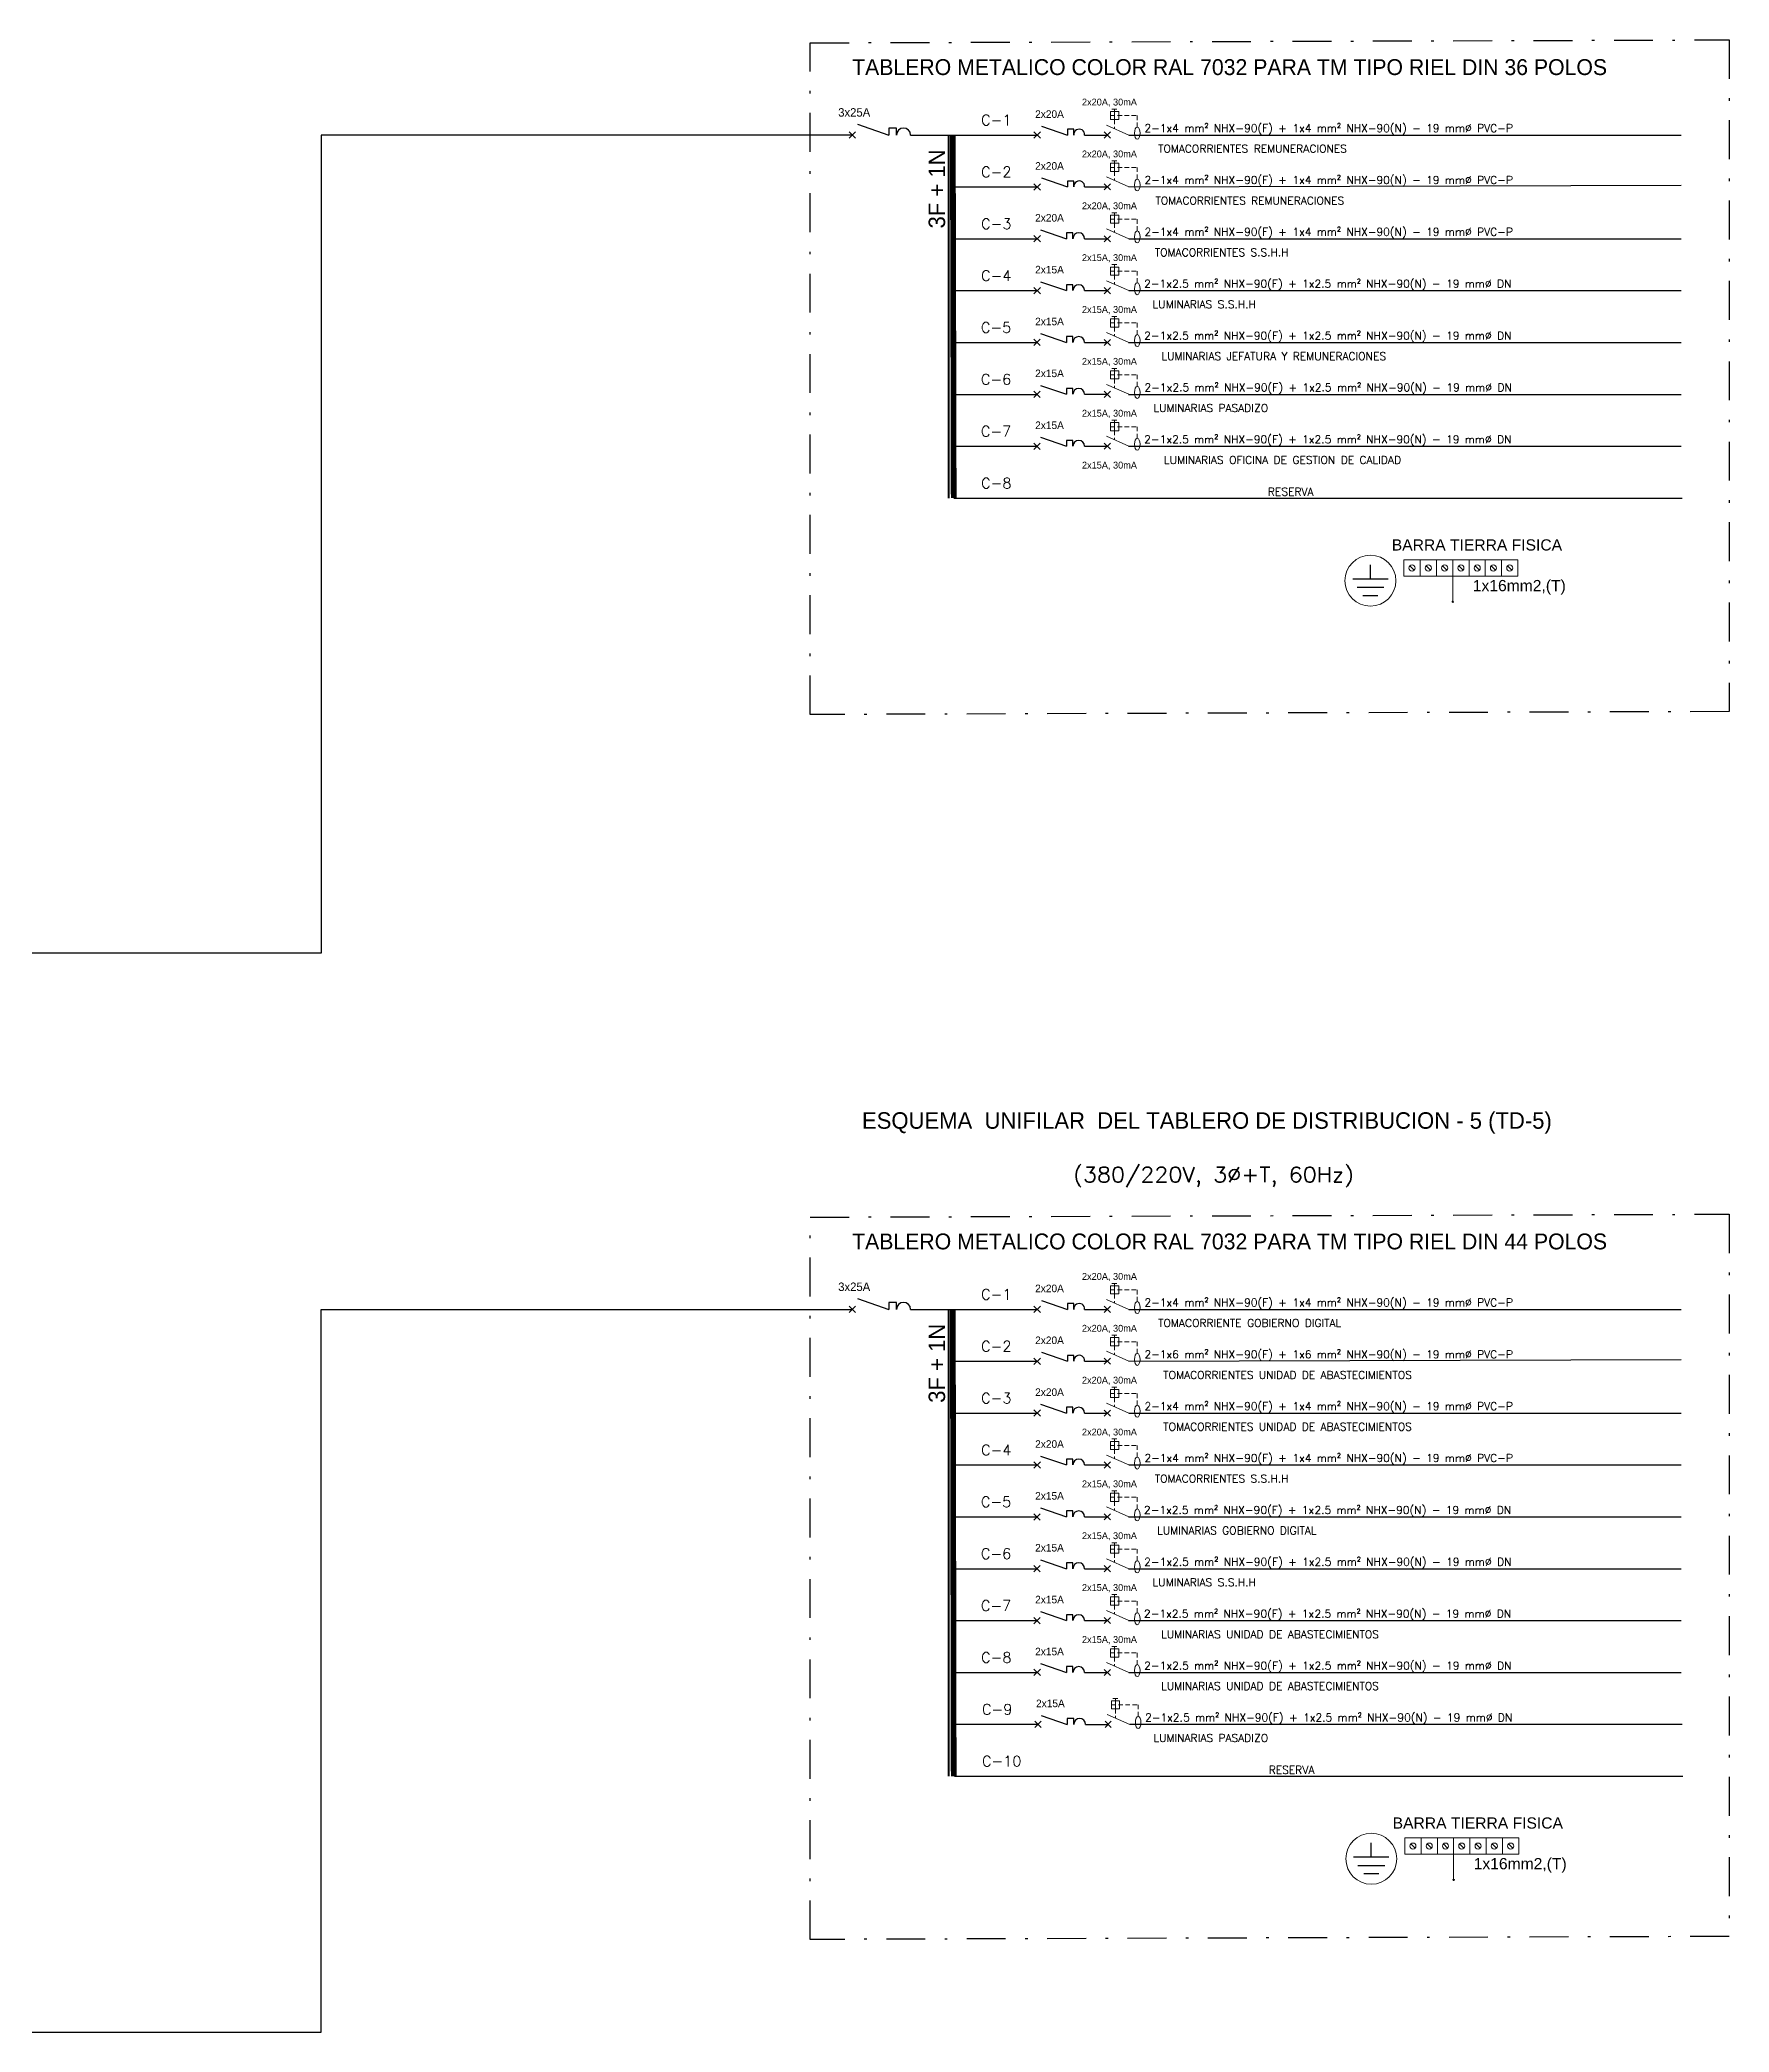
# Model space of a CAD drawing. Header units: inches. Extents: x 1395 to 2352, y -17763 to -17171.
# Drawn here: x 2073.9 to 2139, y -17384.9 to -17308 of the extents above; entities that cross this region are included whole.
import ezdxf

# ---------------------------------------------------------------- set-up
doc = ezdxf.new("R2010")
doc.units = ezdxf.units.IN
for name, pattern in [('CONTINUA', [0]), ('DASHDOT', [1, 0.5, -0.25, 0, -0.25]), ('HIDDEN', [0.375, 0.25, -0.125]), ('HIDDEN2', [0.1875, 0.125, -0.0625])]:
    doc.linetypes.add(name, pattern=pattern)
for name, color, linetype, lineweight in [('0-TEXTO Indicativo', 7, 'Continuous', 0), ('Barras', 13, 'Continuous', 0), ('Cables alumbrado', 2, 'Continuous', 5)]:
    doc.layers.add(name, color=color, linetype=linetype, lineweight=lineweight)
for name, color, linetype in [('0.4', 4, 'Continuous'), ('PROYECCIONES 0.2', 2, 'HIDDEN'), ('tablero', 1, 'Continuous'), ('TEXTO 0.3', 3, 'Continuous'), ('TEXTO 0.4', 4, 'Continuous')]:
    doc.layers.add(name, color=color, linetype=linetype)
doc.styles.add('CANGREJO80', font='romans.shx', dxfattribs={"width": 1.08, "height": 0.08})
doc.styles.add('kronen', font='GOTHIC.TTF')
doc.styles.add('RAUL-LTBT', font='swissl.ttf', dxfattribs={"height": 0.05})
doc.styles.add('Romans', font='romans.shx')

# ---------------------------------------------------------------- blocks, each defined once
blk = doc.blocks.new('vbnm')
at = {"layer": 'Cables alumbrado'}
for p, q in [((2289.233, 869.864), (2288.918, 870.003)), ((2288.975, 870.194), (2289.09, 870.194)), ((2288.975, 870.08), (2288.975, 870.194)), ((2289.09, 870.08), (2288.975, 870.08)), ((2288.996, 870.228), (2289.065, 870.228)), ((2289.031, 870.23), (2289.033, 870.08)), ((2289.09, 870.194), (2289.09, 870.08)), ((2288.888, 869.907), (2288.974, 869.821)), ((2288.888, 869.821), (2288.974, 869.907))]:
    blk.add_line(p, q, dxfattribs=at)
at = {"layer": 'Cables alumbrado', "linetype": 'HIDDEN2', "ltscale": 0.5}
for p, q in [((2288.975, 870.137), (2289.35, 870.137)), ((2289.033, 870.08), (2289.033, 869.952)), ((2289.35, 870.137), (2289.35, 869.974))]:
    blk.add_line(p, q, dxfattribs=at)
at = {"layer": 'Cables alumbrado'}
blk.add_ellipse((2289.35, 869.89), major_axis=(0, -0.084), ratio=0.466666, dxfattribs=at)
blk = doc.blocks.new('CONECCION A TIERA')
at = {"color": 50}
for p, q in [((50.428, 41.833), (50.428, 42.383)), ((51.108, 41.833), (49.747, 41.833)), ((49.912, 41.519), (50.944, 41.519)), ((50.138, 41.205), (50.717, 41.205))]:
    blk.add_line(p, q, dxfattribs=at)
at = {"layer": 'Barras'}
for p, q in [((52.116, 42.179), (51.949, 42.346)), ((52.744, 42.179), (52.578, 42.346)), ((53.372, 42.179), (53.206, 42.346)), ((54, 42.179), (53.834, 42.346)), ((54.628, 42.179), (54.462, 42.346)), ((55.256, 42.179), (55.09, 42.346)), ((55.884, 42.179), (55.718, 42.346)), ((53.603, 41.948), (53.603, 40.96))]:
    blk.add_line(p, q, dxfattribs=at)
at = {"layer": 'Barras', "elevation": 0}
for points in [[(51.719, 41.948), (52.347, 41.948), (52.347, 42.576), (51.719, 42.576)], [(52.347, 41.948), (52.975, 41.948), (52.975, 42.576), (52.347, 42.576)], [(52.975, 41.948), (53.603, 41.948), (53.603, 42.576), (52.975, 42.576)], [(53.603, 41.948), (54.231, 41.948), (54.231, 42.576), (53.603, 42.576)], [(54.231, 41.948), (54.859, 41.948), (54.859, 42.576), (54.231, 42.576)], [(54.859, 41.948), (55.487, 41.948), (55.487, 42.576), (54.859, 42.576)], [(55.487, 41.948), (56.115, 41.948), (56.115, 42.576), (55.487, 42.576)]]:
    blk.add_lwpolyline(points, close=True, dxfattribs=at)
at = {"layer": 'Barras'}
for centre, radius in [((50.428, 41.775), 0.982), ((52.033, 42.262), 0.118), ((52.661, 42.262), 0.118), ((53.289, 42.262), 0.118), ((53.917, 42.262), 0.118), ((54.545, 42.262), 0.118), ((55.173, 42.262), 0.118), ((55.801, 42.262), 0.118)]:
    blk.add_circle(centre, radius, dxfattribs=at)
for start, end in [(0, 180), (180, 0)]:
    blk.add_arc((53.603, 40.96), 0.0268, start, end, dxfattribs=at)

msp = doc.modelspace()

# ---------------------------------------------------------------- linework, layer by layer
at = {"layer": '0.4', "color": 240}
for p, q in [((2105.091, -17311.819), (2105.336, -17311.575)), ((2105.336, -17311.819), (2105.091, -17311.575)), ((2105.411, -17311.284), (2106.613, -17311.697)), ((2112.214, -17311.819), (2112.459, -17311.575)), ((2112.459, -17311.819), (2112.214, -17311.575)), ((2112.501, -17311.353), (2113.503, -17311.697)), ((2112.501, -17313.351), (2113.503, -17313.696)), ((2112.214, -17313.819), (2112.459, -17313.575)), ((2112.459, -17313.819), (2112.214, -17313.575)), ((2112.214, -17315.82), (2112.459, -17315.575)), ((2112.459, -17315.82), (2112.214, -17315.575)), ((2112.463, -17315.351), (2113.465, -17315.696)), ((2112.214, -17317.82), (2112.459, -17317.575)), ((2112.459, -17317.82), (2112.214, -17317.575)), ((2112.463, -17317.352), (2113.465, -17317.696)), ((2112.204, -17319.82), (2112.448, -17319.575)), ((2112.448, -17319.82), (2112.204, -17319.575)), ((2112.463, -17319.352), (2113.465, -17319.696)), ((2112.204, -17321.82), (2112.448, -17321.576)), ((2112.448, -17321.82), (2112.204, -17321.576)), ((2112.463, -17321.352), (2113.465, -17321.696)), ((2112.463, -17323.352), (2113.465, -17323.697)), ((2112.204, -17323.82), (2112.448, -17323.576)), ((2112.448, -17323.82), (2112.204, -17323.576)), ((2105.091, -17357.107), (2105.336, -17356.863)), ((2105.336, -17357.107), (2105.091, -17356.863)), ((2105.411, -17356.572), (2106.613, -17356.985)), ((2112.214, -17357.107), (2112.459, -17356.863)), ((2112.459, -17357.107), (2112.214, -17356.863)), ((2112.501, -17356.641), (2113.503, -17356.985)), ((2112.501, -17358.639), (2113.503, -17358.984)), ((2112.214, -17359.108), (2112.459, -17358.863)), ((2112.459, -17359.108), (2112.214, -17358.863)), ((2112.214, -17361.108), (2112.459, -17360.863)), ((2112.459, -17361.108), (2112.214, -17360.863)), ((2112.463, -17360.64), (2113.465, -17360.984)), ((2112.214, -17363.108), (2112.459, -17362.863)), ((2112.459, -17363.108), (2112.214, -17362.863)), ((2112.463, -17362.64), (2113.465, -17362.984)), ((2112.204, -17365.108), (2112.448, -17364.864)), ((2112.448, -17365.108), (2112.204, -17364.864)), ((2112.463, -17364.64), (2113.465, -17364.984)), ((2112.204, -17367.109), (2112.448, -17366.864)), ((2112.448, -17367.109), (2112.204, -17366.864)), ((2112.463, -17366.64), (2113.465, -17366.985)), ((2112.463, -17368.64), (2113.465, -17368.985)), ((2112.204, -17369.109), (2112.448, -17368.864)), ((2112.448, -17369.109), (2112.204, -17368.864)), ((2112.214, -17371.109), (2112.459, -17370.864)), ((2112.459, -17371.109), (2112.214, -17370.864)), ((2112.463, -17370.643), (2113.465, -17370.988)), ((2112.248, -17373.109), (2112.493, -17372.864)), ((2112.493, -17373.109), (2112.248, -17372.864)), ((2112.497, -17372.643), (2113.499, -17372.988))]:
    msp.add_line(p, q, dxfattribs=at)
at = {"layer": '0.4', "color": 5}
for p, q in [((2109.084, -17311.697), (2112.336, -17311.697)), ((2115.874, -17311.697), (2137.17, -17311.697)), ((2109.084, -17313.697), (2112.336, -17313.697)), ((2115.874, -17313.697), (2137.17, -17313.624)), ((2109.084, -17315.697), (2112.336, -17315.697)), ((2115.874, -17315.697), (2137.17, -17315.697)), ((2109.084, -17317.698), (2112.336, -17317.698)), ((2115.874, -17317.698), (2137.17, -17317.698)), ((2109.073, -17319.698), (2112.326, -17319.698)), ((2115.864, -17319.698), (2137.17, -17319.698)), ((2109.073, -17321.698), (2112.326, -17321.698)), ((2115.864, -17321.698), (2137.17, -17321.698)), ((2109.073, -17323.698), (2112.326, -17323.698)), ((2115.864, -17323.698), (2137.17, -17323.698)), ((2109.118, -17325.698), (2137.204, -17325.699)), ((2109.084, -17356.985), (2112.336, -17356.985)), ((2115.874, -17356.985), (2137.17, -17356.985)), ((2109.084, -17358.985), (2112.336, -17358.985)), ((2115.874, -17358.985), (2137.17, -17358.913)), ((2109.084, -17360.986), (2112.336, -17360.986)), ((2115.874, -17360.986), (2137.17, -17360.986)), ((2109.084, -17362.986), (2112.336, -17362.986)), ((2115.874, -17362.986), (2137.17, -17362.986)), ((2109.073, -17364.986), (2112.326, -17364.986)), ((2115.864, -17364.986), (2137.17, -17364.986)), ((2109.073, -17366.986), (2112.326, -17366.986)), ((2115.864, -17366.986), (2137.17, -17366.986)), ((2109.073, -17368.986), (2112.326, -17368.986)), ((2115.864, -17368.986), (2137.17, -17368.986)), ((2109.084, -17370.987), (2112.336, -17370.987)), ((2115.874, -17370.987), (2137.17, -17370.987)), ((2109.118, -17372.987), (2112.37, -17372.987)), ((2115.908, -17372.987), (2137.204, -17372.987)), ((2109.152, -17374.987), (2137.238, -17374.988))]:
    msp.add_line(p, q, dxfattribs=at)
at = {"layer": '0.4', "color": 5, "ltscale": 0.075}
for p, q in [((2114.166, -17311.697), (2115.044, -17311.697)), ((2114.166, -17313.696), (2115.044, -17313.696)), ((2114.166, -17315.696), (2115.044, -17315.696)), ((2114.166, -17317.696), (2115.044, -17317.696)), ((2114.166, -17319.696), (2115.044, -17319.696)), ((2114.166, -17321.696), (2115.044, -17321.696)), ((2114.166, -17323.697), (2115.044, -17323.697)), ((2114.166, -17356.985), (2115.044, -17356.985)), ((2114.166, -17358.984), (2115.044, -17358.984)), ((2114.166, -17360.984), (2115.044, -17360.984)), ((2114.166, -17362.984), (2115.044, -17362.984)), ((2114.166, -17364.984), (2115.044, -17364.984)), ((2114.166, -17366.985), (2115.044, -17366.985)), ((2114.166, -17368.985), (2115.044, -17368.985)), ((2114.166, -17370.988), (2115.044, -17370.988)), ((2114.2, -17372.988), (2115.078, -17372.988))]:
    msp.add_line(p, q, dxfattribs=at)
at = {"layer": '0.4', "color": 5, "elevation": 0}
for points in [[(2105.214, -17311.697), (2084.723, -17311.697), (2084.723, -17343.248), (1998.02, -17343.248), (1998.02, -17380.858), (1948.314, -17380.858)], [(2107.453, -17311.697), (2109.084, -17311.697)], [(1948.314, -17384.859), (2084.723, -17384.859), (2084.723, -17356.985), (2105.214, -17356.985)], [(2107.453, -17356.985), (2109.084, -17356.985)]]:
    msp.add_lwpolyline(points, dxfattribs=at)
at = {"layer": '0.4', "color": 240, "elevation": 0}
for points in [[(2106.912, -17311.697), (2106.912, -17311.426), (2106.613, -17311.426), (2106.613, -17311.697)], [(2113.752, -17311.697), (2113.752, -17311.471), (2113.503, -17311.471), (2113.503, -17311.697)], [(2113.752, -17313.696), (2113.752, -17313.47), (2113.503, -17313.47), (2113.503, -17313.696)], [(2113.715, -17315.696), (2113.715, -17315.47), (2113.465, -17315.47), (2113.465, -17315.696)], [(2113.715, -17317.696), (2113.715, -17317.47), (2113.465, -17317.47), (2113.465, -17317.696)], [(2113.715, -17319.696), (2113.715, -17319.471), (2113.465, -17319.471), (2113.465, -17319.696)], [(2113.715, -17321.696), (2113.715, -17321.471), (2113.465, -17321.471), (2113.465, -17321.696)], [(2113.715, -17323.697), (2113.715, -17323.471), (2113.465, -17323.471), (2113.465, -17323.697)], [(2106.912, -17356.985), (2106.912, -17356.715), (2106.613, -17356.715), (2106.613, -17356.985)], [(2113.752, -17356.985), (2113.752, -17356.76), (2113.503, -17356.76), (2113.503, -17356.985)], [(2113.752, -17358.984), (2113.752, -17358.758), (2113.503, -17358.758), (2113.503, -17358.984)], [(2113.715, -17360.984), (2113.715, -17360.758), (2113.465, -17360.758), (2113.465, -17360.984)], [(2113.715, -17362.984), (2113.715, -17362.759), (2113.465, -17362.759), (2113.465, -17362.984)], [(2113.715, -17364.984), (2113.715, -17364.759), (2113.465, -17364.759), (2113.465, -17364.984)], [(2113.715, -17366.985), (2113.715, -17366.759), (2113.465, -17366.759), (2113.465, -17366.985)], [(2113.715, -17368.985), (2113.715, -17368.759), (2113.465, -17368.759), (2113.465, -17368.985)], [(2113.715, -17370.988), (2113.715, -17370.762), (2113.465, -17370.762), (2113.465, -17370.988)], [(2113.749, -17372.988), (2113.749, -17372.762), (2113.499, -17372.762), (2113.499, -17372.988)]]:
    msp.add_lwpolyline(points, dxfattribs=at)
at = {"layer": '0.4', "color": 5, "const_width": 0.221, "elevation": 0}
for points in [[(2109.084, -17311.697), (2109.118, -17325.698)], [(2109.084, -17356.985), (2109.118, -17374.987)]]:
    msp.add_lwpolyline(points, dxfattribs=at)
at = {"layer": '0.4', "color": 240}
for centre, radius, start, end in [((2107.183, -17311.697), 0.271, 0, 180), ((2113.959, -17311.678), 0.208, 354.79548, 185.20452), ((2113.959, -17313.677), 0.208, 354.79548, 185.20452), ((2113.94, -17315.696), 0.226, 0, 180), ((2113.94, -17317.696), 0.226, 0, 180), ((2113.94, -17319.696), 0.226, 0, 180), ((2113.94, -17321.696), 0.226, 0, 180), ((2113.94, -17323.697), 0.226, 0, 180), ((2107.183, -17356.985), 0.271, 0, 180), ((2113.959, -17356.966), 0.208, 354.79548, 185.20452), ((2113.959, -17358.965), 0.208, 354.79548, 185.20452), ((2113.94, -17360.984), 0.226, 0, 180), ((2113.94, -17362.984), 0.226, 0, 180), ((2113.94, -17364.984), 0.226, 0, 180), ((2113.94, -17366.985), 0.226, 0, 180), ((2113.94, -17368.985), 0.226, 0, 180), ((2113.94, -17370.988), 0.226, 0, 180), ((2113.974, -17372.988), 0.226, 0, 180)]:
    msp.add_arc(centre, radius, start, end, dxfattribs=at)
at = {"layer": 'PROYECCIONES 0.2', "color": 23, "linetype": 'CONTINUA', "lineweight": 40, "ltscale": 1.15}
for p, q in [((2108.919, -17311.697), (2108.919, -17325.698)), ((2108.919, -17356.985), (2108.919, -17374.987))]:
    msp.add_line(p, q, dxfattribs=at)
at = {"layer": 'tablero', "color": 1, "linetype": 'DASHDOT', "ltscale": 3, "elevation": 0}
for points in [[(2139.021, -17308.026), (2139.021, -17333.931), (2103.582, -17334.045), (2103.582, -17308.141)], [(2139.021, -17353.314), (2139.021, -17381.169), (2103.582, -17381.284), (2103.582, -17353.429)]]:
    msp.add_lwpolyline(points, close=True, dxfattribs=at)

# ---------------------------------------------------------------- block references
for p in [(2074.76, -17370.658), (2074.794, -17419.947)]:
    msp.add_blockref('CONECCION A TIERA', p)
at = {"layer": 'Cables alumbrado', "color": 4, "xscale": 2.753743601044437, "yscale": 2.753743601044437, "zscale": 2.753743601044437}
for p in [(-4188.086, -19707.08), (-4188.086, -19709.078), (-4188.086, -19711.079), (-4188.086, -19713.079), (-4188.086, -19715.079), (-4188.086, -19717.079), (-4188.086, -19719.079), (-4188.086, -19752.368), (-4188.086, -19754.367), (-4188.086, -19756.367), (-4188.086, -19758.367), (-4188.086, -19760.367), (-4188.086, -19762.367), (-4188.086, -19764.368), (-4188.086, -19766.37), (-4188.052, -19768.371)]:
    msp.add_blockref('vbnm', p, dxfattribs=at)

# ---------------------------------------------------------------- texts
at = {"layer": '0-TEXTO Indicativo', "linetype": 'HIDDEN', "style": 'RAUL-LTBT'}
for p in [(2126.011, -17327.72), (2126.045, -17377.009)]:
    msp.add_text('BARRA TIERRA FISICA', height=0.43177, dxfattribs=at).set_placement(p)
at = {"layer": '0-TEXTO Indicativo', "style": 'RAUL-LTBT'}
for p in [(2129.136, -17329.288), (2129.17, -17378.577)]:
    msp.add_text('1x16mm2,(T)', height=0.43177, dxfattribs=at).set_placement(p)
at = {"layer": 'TEXTO 0.3', "color": 7}
for s, height, style, p in [('2x20A, 30mA', 0.26407, 'kronen', (2114.064, -17310.558)), ('3x25A', 0.3256, 'kronen', (2104.664, -17310.987)), ('C-1', 0.407, 'Romans', (2110.177, -17311.323)), ('2x20A', 0.292, 'kronen', (2112.259, -17311.035)), ('2-1x4 mm² NHX-90(F) + 1x4 mm² NHX-90(N) - 19 mmØ PVC-P', 0.30177, 'Romans', (2116.473, -17311.582)), ('2x20A, 30mA', 0.26407, 'kronen', (2114.064, -17312.558)), ('C-2', 0.407, 'Romans', (2110.177, -17313.323)), ('2x20A', 0.292, 'kronen', (2112.259, -17313.035)), ('2-1x4 mm² NHX-90(F) + 1x4 mm² NHX-90(N) - 19 mmØ PVC-P', 0.30177, 'Romans', (2116.473, -17313.581)), ('C-3', 0.407, 'Romans', (2110.177, -17315.323)), ('2x20A', 0.292, 'kronen', (2112.259, -17315.035)), ('2x20A, 30mA', 0.26407, 'kronen', (2114.064, -17314.558)), ('2-1x4 mm² NHX-90(F) + 1x4 mm² NHX-90(N) - 19 mmØ PVC-P', 0.30177, 'Romans', (2116.473, -17315.581)), ('2x15A, 30mA', 0.26407, 'kronen', (2114.064, -17316.557)), ('C-4', 0.407, 'Romans', (2110.177, -17317.324)), ('2x15A', 0.292, 'kronen', (2112.259, -17317.034)), ('2-1x2.5 mm² NHX-90(F) + 1x2.5 mm² NHX-90(N) - 19 mmØ DN', 0.30177, 'Romans', (2116.463, -17317.583)), ('2x15A', 0.292, 'kronen', (2112.259, -17319.034)), ('2x15A, 30mA', 0.26407, 'kronen', (2114.064, -17318.557)), ('C-5', 0.407, 'Romans', (2110.166, -17319.324)), ('2-1x2.5 mm² NHX-90(F) + 1x2.5 mm² NHX-90(N) - 19 mmØ DN', 0.30177, 'Romans', (2116.465, -17319.584)), ('2x15A, 30mA', 0.26407, 'kronen', (2114.064, -17320.557)), ('C-6', 0.407, 'Romans', (2110.166, -17321.324)), ('2x15A', 0.292, 'kronen', (2112.259, -17321.034)), ('2-1x2.5 mm² NHX-90(F) + 1x2.5 mm² NHX-90(N) - 19 mmØ DN', 0.30177, 'Romans', (2116.476, -17321.582)), ('2x15A, 30mA', 0.26407, 'kronen', (2114.064, -17322.558)), ('C-7', 0.407, 'Romans', (2110.166, -17323.324)), ('2x15A', 0.292, 'kronen', (2112.259, -17323.035)), ('2-1x2.5 mm² NHX-90(F) + 1x2.5 mm² NHX-90(N) - 19 mmØ DN', 0.30177, 'Romans', (2116.465, -17323.584)), ('C-8', 0.407, 'Romans', (2110.177, -17325.324)), ('2x15A, 30mA', 0.26407, 'kronen', (2114.064, -17324.56)), ('2x20A, 30mA', 0.26407, 'kronen', (2114.064, -17355.846)), ('3x25A', 0.3256, 'kronen', (2104.664, -17356.276)), ('C-1', 0.407, 'Romans', (2110.177, -17356.611)), ('2x20A', 0.292, 'kronen', (2112.259, -17356.323)), ('2-1x4 mm² NHX-90(F) + 1x4 mm² NHX-90(N) - 19 mmØ PVC-P', 0.30177, 'Romans', (2116.473, -17356.87)), ('2x20A, 30mA', 0.26407, 'kronen', (2114.064, -17357.846)), ('C-2', 0.407, 'Romans', (2110.177, -17358.611)), ('2x20A', 0.292, 'kronen', (2112.259, -17358.323)), ('2-1x6 mm² NHX-90(F) + 1x6 mm² NHX-90(N) - 19 mmØ PVC-P', 0.30177, 'Romans', (2116.473, -17358.869)), ('C-3', 0.407, 'Romans', (2110.177, -17360.612)), ('2x20A', 0.292, 'kronen', (2112.259, -17360.324)), ('2x20A, 30mA', 0.26407, 'kronen', (2114.064, -17359.847)), ('2-1x4 mm² NHX-90(F) + 1x4 mm² NHX-90(N) - 19 mmØ PVC-P', 0.30177, 'Romans', (2116.473, -17360.869)), ('2x20A, 30mA', 0.26407, 'kronen', (2114.064, -17361.847)), ('C-4', 0.407, 'Romans', (2110.177, -17362.612)), ('2x20A', 0.292, 'kronen', (2112.259, -17362.324)), ('2-1x4 mm² NHX-90(F) + 1x4 mm² NHX-90(N) - 19 mmØ PVC-P', 0.30177, 'Romans', (2116.473, -17362.869)), ('2x15A', 0.292, 'kronen', (2112.259, -17364.322)), ('2x15A, 30mA', 0.26407, 'kronen', (2114.064, -17363.845)), ('C-5', 0.407, 'Romans', (2110.166, -17364.612)), ('2-1x2.5 mm² NHX-90(F) + 1x2.5 mm² NHX-90(N) - 19 mmØ DN', 0.30177, 'Romans', (2116.455, -17364.873)), ('2x15A, 30mA', 0.26407, 'kronen', (2114.064, -17365.846)), ('C-6', 0.407, 'Romans', (2110.166, -17366.612)), ('2x15A', 0.292, 'kronen', (2112.259, -17366.323)), ('2-1x2.5 mm² NHX-90(F) + 1x2.5 mm² NHX-90(N) - 19 mmØ DN', 0.30177, 'Romans', (2116.465, -17366.872)), ('2x15A, 30mA', 0.26407, 'kronen', (2114.064, -17367.846)), ('C-7', 0.407, 'Romans', (2110.166, -17368.612)), ('2x15A', 0.292, 'kronen', (2112.259, -17368.323)), ('2-1x2.5 mm² NHX-90(F) + 1x2.5 mm² NHX-90(N) - 19 mmØ DN', 0.30177, 'Romans', (2116.455, -17368.873)), ('C-8', 0.407, 'Romans', (2110.177, -17370.613)), ('2x15A', 0.292, 'kronen', (2112.259, -17370.326)), ('2x15A, 30mA', 0.26407, 'kronen', (2114.064, -17369.849)), ('2-1x2.5 mm² NHX-90(F) + 1x2.5 mm² NHX-90(N) - 19 mmØ DN', 0.30177, 'Romans', (2116.465, -17370.874)), ('C-9', 0.407, 'Romans', (2110.21, -17372.613)), ('2x15A', 0.292, 'kronen', (2112.293, -17372.326)), ('2-1x2.5 mm² NHX-90(F) + 1x2.5 mm² NHX-90(N) - 19 mmØ DN', 0.30177, 'Romans', (2116.499, -17372.874)), ('C-10', 0.407, 'Romans', (2110.21, -17374.613))]:
    msp.add_text(s, height=height, dxfattribs=dict(at, style=style)).set_placement(p)
at = {"layer": 'TEXTO 0.3', "color": 7, "attachment_point": 5, "style": 'kronen'}
for s, insert, char_height, width in [('TABLERO METALICO COLOR RAL 7032 PARA TM TIPO RIEL DIN 36 POLOS', (2119.757, -17309.082), 0.61212, 30.90572), ('{\\Fromans|c0;TOMACORRIENTES REMUNERACIONES}', (2120.64, -17312.225), 0.30177, 18.94515), ('{\\Fromans|c0; TOMACORRIENTES REMUNERACIONES}', (2120.437, -17314.225), 0.30177, 15.26442), ('{\\Fromans|c0;TOMACORRIENTES S.S.H.H}', (2119.454, -17316.225), 0.30177, 15.98644), ('{\\Fromans|c0;LUMINARIAS S.S.H.H }', (2118.779, -17318.225), 0.30177, 15.98644), ('{\\Fromans|c0;LUMINARIAS JEFATURA Y REMUNERACIONES  }', (2121.459, -17320.226), 0.30177, 15.98644), ('{\\Fromans|c0;LUMINARIAS PASADIZO}', (2119.03, -17322.226), 0.30177, 15.98644), ('{\\Fromans|c0;LUMINARIAS OFICINA DE GESTION DE CALIDAD}', (2121.797, -17324.226), 0.30177, 15.98644), ('{\\Fromans|c0;RESERVA}', (2122.114, -17325.455), 0.30177, 15.98644), ('TABLERO METALICO COLOR RAL 7032 PARA TM TIPO RIEL DIN 44 POLOS', (2119.757, -17354.37), 0.61212, 30.90572), ('{\\Fromans|c0;TOMACORRIENTE GOBIERNO DIGITAL}', (2120.533, -17357.513), 0.30177, 18.94515), ('{\\Fromans|c0;TOMACORRIENTES UNIDAD DE ABASTECIMIENTOS}', (2121.991, -17359.513), 0.30177, 15.98644), ('{\\Fromans|c0;TOMACORRIENTES UNIDAD DE ABASTECIMIENTOS}', (2121.991, -17361.513), 0.30177, 15.98644), ('{\\Fromans|c0;TOMACORRIENTES S.S.H.H }', (2119.454, -17363.514), 0.30177, 15.98644), ('{\\Fromans|c0;LUMINARIAS GOBIERNO DIGITAL }', (2120.036, -17365.514), 0.30177, 15.98644), ('{\\Fromans|c0;LUMINARIAS S.S.H.H}', (2118.779, -17367.514), 0.30177, 15.98644), ('{\\Fromans|c0;LUMINARIAS UNIDAD DE ABASTECIMIENTOS }', (2121.315, -17369.514), 0.30177, 15.98644), ('{\\Fromans|c0;LUMINARIAS UNIDAD DE ABASTECIMIENTOS }', (2121.315, -17371.514), 0.30177, 15.98644), ('{\\Fromans|c0;LUMINARIAS PASADIZO }', (2119.03, -17373.515), 0.30177, 15.98644), ('{\\Fromans|c0;RESERVA}', (2122.148, -17374.744), 0.30177, 15.98644)]:
    msp.add_mtext(s, dxfattribs=dict(at, insert=insert, char_height=char_height, width=width))
at = {"layer": 'TEXTO 0.4', "char_height": 0.6359, "attachment_point": 5, "rotation": 90, "style": 'kronen'}
for insert in [(2108.472, -17313.775), (2108.472, -17359.064)]:
    msp.add_mtext('3F + 1N', dxfattribs=dict(at, insert=insert))
at = {"layer": 'TEXTO 0.4', "color": 42, "insert": (2118.882, -17349.797, 0), "char_height": 0.63593, "attachment_point": 5, "style": 'kronen'}
msp.add_mtext('ESQUEMA  UNIFILAR  DEL TABLERO DE DISTRIBUCION - 5 (TD-5)', dxfattribs=at)
at = {"layer": 'TEXTO 0.4', "color": 42, "ltscale": 0.2, "insert": (2119.139, -17351.884), "char_height": 0.58294, "attachment_point": 5, "style": 'CANGREJO80'}
msp.add_mtext('(380/220V, 3Ø+T, 60Hz)', dxfattribs=at)

doc.saveas('drawing.dxf')
